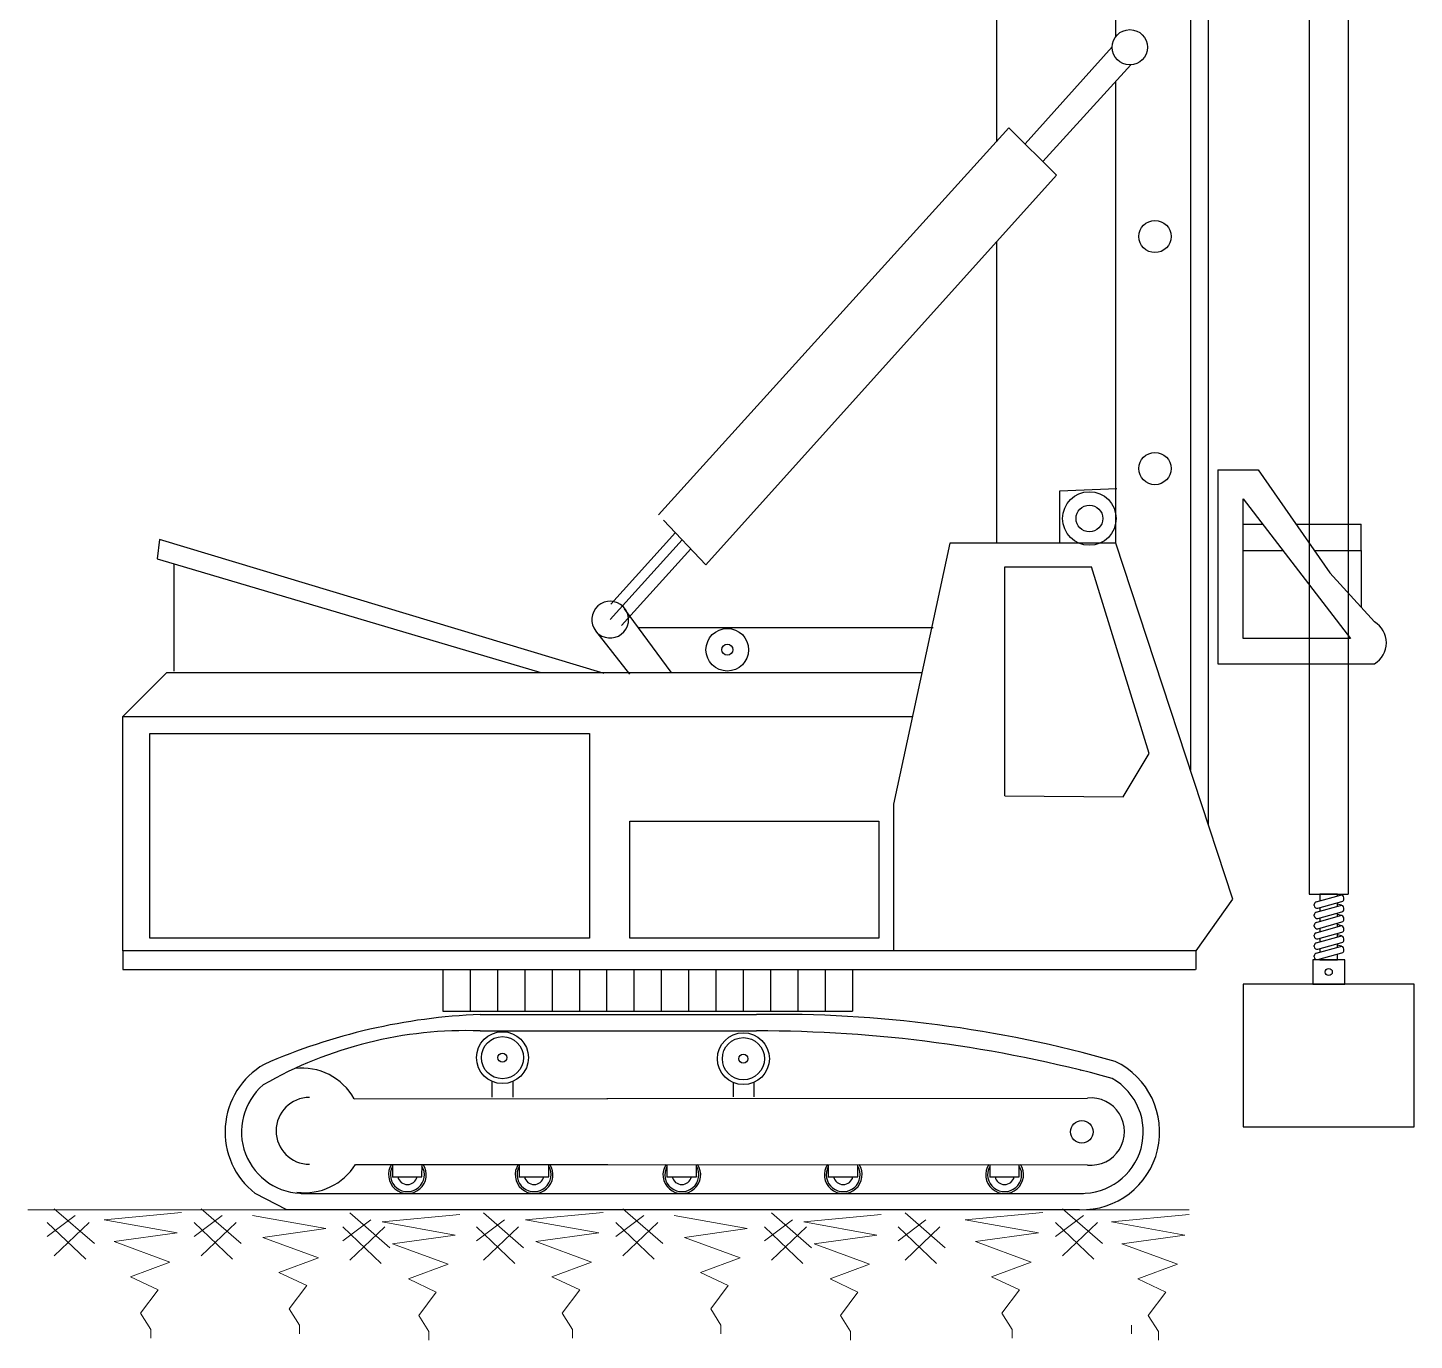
# Model space of a CAD drawing. Header units: millimetres. Extents: x -346728 to 1320345, y -537202 to -385966.
# Drawn here: x 1081457 to 1090381, y -522174 to -513726 of the extents above; entities that cross this region are included whole.
import ezdxf

# ---------------------------------------------------------------- set-up
doc = ezdxf.new("R2010")
doc.units = ezdxf.units.MM
doc.header["$LTSCALE"] = 100
doc.layers.add('9', color=9, linetype='Continuous')
doc.layers.add('LAYER2', color=6, linetype='Continuous')
doc.layers.add('NET-MANH', color=153, linetype='Continuous', lineweight=15)

msp = doc.modelspace()

# ---------------------------------------------------------------- linework, layer by layer
at = {"layer": '9'}
for p, q in [((1087691.2, -504566.5, -881.1), (1087691.2, -514459.2, -881.1)), ((1088459.8, -513783.2, -881.1), (1088459.8, -504710.2, -881.1)), ((1088941, -504710.2, -881.1), (1088941, -518505.5, -881.1)), ((1089055.2, -504710.2, -881.1), (1089055.2, -518852.3, -881.1)), ((1089705.8, -508329, -881.1), (1089705.8, -519302.9, -881.1)), ((1089955.5, -508326.2, -881.1), (1089955.5, -519302.9, -881.1)), ((1087876.1, -514472.6, -881.1), (1088437.2, -513848.7, -881.1)), ((1088556.5, -513964.3, -881.1), (1087990.7, -514587, -881.1)), ((1088459.8, -517043.9, -881.1), (1088459.8, -514070.7, -881.1)), ((1087772.7, -514369.3, -881.1), (1085515.6, -516860.8, -881.1)), ((1088078.1, -514674.4, -881.1), (1087772.7, -514369.3, -881.1)), ((1085821, -517182.8, -881.1), (1088078.1, -514674.4, -881.1)), ((1087691.2, -515104.4, -881.1), (1087691.2, -517043.9, -881.1)), ((1089116.6, -516572.3, -881.1), (1089375.9, -516572.3, -881.1)), ((1089116.6, -516572.3, -881.1), (1089116.6, -517819.2, -881.1)), ((1089375.9, -516572.3, -881.1), (1089836.9, -517234.1, -881.1)), ((1088465.8, -516693.1, -881.1), (1088098.7, -516709.1, -881.1)), ((1088098.7, -516709.1, -881.1), (1088098.7, -517043.9, -881.1)), ((1089279.9, -516758.4, -881.1), (1089971.4, -517656.2, -881.1)), ((1089279.9, -517656.2, -881.1), (1089279.9, -516758.4, -881.1)), ((1085549.5, -516894.6, -881.1), (1085821, -517182.8, -881.1)), ((1085210.1, -517437, -881.1), (1085625.4, -516975.2, -881.1)), ((1089279.9, -516922.1, -881.1), (1089406, -516922.1, -881.1)), ((1089619.6, -516922.1, -881.1), (1090038.6, -516922.1, -881.1)), ((1090038.6, -517090.3, -881.1), (1090038.6, -516922.1, -881.1)), ((1082305.8, -517018.9, -881.1), (1082290.1, -517144.5, -881.1)), ((1085166, -517882.1, -881.1), (1082305.8, -517018.9, -881.1)), ((1085205.7, -517535.7, -881.1), (1085669.3, -517021.8, -881.1)), ((1085724.9, -517080.7, -881.1), (1085278, -517572.6, -881.1)), ((1087391.2, -517043.9, -881.1), (1087029.7, -518723.2, -881.1)), ((1088459.8, -517043.9, -881.1), (1087391.2, -517043.9, -881.1)), ((1089214.2, -519335.3, -881.1), (1088459.8, -517043.9, -881.1)), ((1089279.9, -517090.3, -881.1), (1089535.5, -517090.3, -881.1)), ((1089736.7, -517090.3, -881.1), (1090038.6, -517090.3, -881.1)), ((1090038.6, -517090.3, -881.1), (1090038.6, -517455.7, -881.1)), ((1082290.1, -517144.5, -881.1), (1082400.1, -517175.8, -881.1)), ((1082400.1, -517175.8, -881.1), (1084758.4, -517875.7, -881.1)), ((1087746.5, -518668.9, -881.1), (1087746.5, -517194.8, -881.1)), ((1087746.5, -517194.8, -881.1), (1088302.7, -517194.8, -881.1)), ((1088674.7, -518397.2, -881.1), (1088302.7, -517194.8, -881.1)), ((1089836.9, -517234.1, -881.1), (1090125, -517550.6, -881.1)), ((1085296.7, -517465.1, -881.1), (1085595.8, -517874.2, -881.1)), ((1085332.1, -517887.7, -881.1), (1085112.7, -517608.8, -881.1)), ((1085385, -517585.9, -881.1), (1085943.7, -517585.9, -881.1)), ((1085943.7, -517585.9, -881.1), (1087284.6, -517585.9, -881.1)), ((1089971.4, -517656.2, -881.1), (1089279.9, -517656.2, -881.1)), ((1082067.7, -518158.2, -881.1), (1082352.9, -517875.7, -881.1)), ((1082352.9, -517875.7, -881.1), (1087212.2, -517875.7, -881.1)), ((1089116.6, -517819.2, -881.1), (1090125, -517819.2, -881.1)), ((1082067.7, -518158.2, -881.1), (1087151.3, -518158.2, -881.1)), ((1082067.7, -519668.1, -881.1), (1082067.7, -518158.2, -881.1)), ((1088507, -518676.1, -881.1), (1088674.7, -518397.2, -881.1)), ((1087746.5, -518668.9, -881.1), (1088507, -518676.1, -881.1)), ((1087029.7, -518723.2, -881.1), (1087029.7, -519668.1, -881.1)), ((1089705.8, -519302.9, -881.1), (1089955.5, -519302.9, -881.1)), ((1089750.7, -519352.4, -881.1), (1089906.3, -519309, -881.1)), ((1089928.5, -519332.6, -881.1), (1089928.5, -519325.9, -881.1)), ((1088978.2, -519668.1, -881.1), (1089214.2, -519335.3, -881.1)), ((1089738, -519375.9, -881.1), (1089738, -519369.2, -881.1)), ((1089750.7, -519418.5, -881.1), (1089906.3, -519375.1, -881.1)), ((1089760.1, -519392.7, -881.1), (1089915.7, -519349.4, -881.1)), ((1089760.1, -519458.8, -881.1), (1089915.7, -519415.5, -881.1)), ((1089912.2, -519373.5, -881.1), (1089887.9, -519366.7, -881.1)), ((1089928.5, -519398.7, -881.1), (1089928.5, -519392, -881.1)), ((1089738, -519442, -881.1), (1089738, -519435.3, -881.1)), ((1089738, -519508.1, -881.1), (1089738, -519501.4, -881.1)), ((1089750.7, -519484.6, -881.1), (1089906.3, -519441.2, -881.1)), ((1089760.1, -519524.9, -881.1), (1089915.7, -519481.6, -881.1)), ((1089912.2, -519439.6, -881.1), (1089887.9, -519432.8, -881.1)), ((1089912.2, -519505.7, -881.1), (1089887.9, -519499, -881.1)), ((1089928.5, -519464.8, -881.1), (1089928.5, -519458.1, -881.1)), ((1089738, -519574.2, -881.1), (1089738, -519567.5, -881.1)), ((1089750.7, -519550.7, -881.1), (1089906.3, -519507.3, -881.1)), ((1089750.7, -519616.8, -881.1), (1089906.3, -519573.5, -881.1)), ((1089760.1, -519591, -881.1), (1089915.7, -519547.7, -881.1)), ((1089912.2, -519571.8, -881.1), (1089887.9, -519565.1, -881.1)), ((1089928.5, -519530.9, -881.1), (1089928.5, -519524.2, -881.1)), ((1089928.5, -519597, -881.1), (1089928.5, -519590.3, -881.1)), ((1089738, -519640.3, -881.1), (1089738, -519633.6, -881.1)), ((1089750.7, -519682.9, -881.1), (1089906.3, -519639.6, -881.1)), ((1089760.1, -519657.1, -881.1), (1089915.7, -519613.8, -881.1)), ((1089760.1, -519723.2, -881.1), (1089915.7, -519679.9, -881.1)), ((1089912.2, -519637.9, -881.1), (1089887.9, -519631.2, -881.1)), ((1089928.5, -519663.1, -881.1), (1089928.5, -519656.4, -881.1)), ((1089738, -519706.4, -881.1), (1089738, -519699.7, -881.1)), ((1089773.3, -519725.1, -881.1), (1089887.9, -519725.1, -881.1)), ((1082067.7, -519788, -881.1), (1088798.3, -519788, -881.1)), ((1084128.1, -519791.2, -881.1), (1084128.1, -520056.9, -881.1)), ((1084303.9, -519791.2, -881.1), (1084303.9, -520056.9, -881.1)), ((1084479.7, -519791.2, -881.1), (1084479.7, -520056.9, -881.1)), ((1084655.5, -519791.2, -881.1), (1084655.5, -520056.9, -881.1)), ((1084831.3, -519791.2, -881.1), (1084831.3, -520056.9, -881.1)), ((1085007.1, -519791.2, -881.1), (1085007.1, -520056.9, -881.1)), ((1085182.9, -519791.2, -881.1), (1085182.9, -520056.9, -881.1)), ((1085358.7, -519791.2, -881.1), (1085358.7, -520056.9, -881.1)), ((1085534.5, -519791.2, -881.1), (1085534.5, -520056.9, -881.1)), ((1085710.3, -519791.2, -881.1), (1085710.3, -520056.9, -881.1)), ((1085886.2, -519791.2, -881.1), (1085886.2, -520056.9, -881.1)), ((1086062, -519791.2, -881.1), (1086062, -520056.9, -881.1)), ((1086237.8, -519791.2, -881.1), (1086237.8, -520056.9, -881.1)), ((1086413.6, -519791.2, -881.1), (1086413.6, -520056.9, -881.1)), ((1086589.4, -519791.2, -881.1), (1086589.4, -520056.9, -881.1)), ((1086765.2, -519791.2, -881.1), (1086765.2, -520056.9, -881.1)), ((1088798.3, -519788, -881.1), (1088973.1, -519788, -881.1)), ((1084128.1, -520056.9, -881.1), (1084303.9, -520056.9, -881.1)), ((1084303.9, -520056.9, -881.1), (1084479.7, -520056.9, -881.1)), ((1084368.8, -520077.6, -881.1), (1085190.4, -520077.6, -881.1)), ((1084479.7, -520056.9, -881.1), (1084655.5, -520056.9, -881.1)), ((1084655.5, -520056.9, -881.1), (1084831.3, -520056.9, -881.1)), ((1084831.3, -520056.9, -881.1), (1085007.1, -520056.9, -881.1)), ((1085007.1, -520056.9, -881.1), (1085182.9, -520056.9, -881.1)), ((1085182.9, -520056.9, -881.1), (1085358.7, -520056.9, -881.1)), ((1085183.3, -520077.6, -881.1), (1086148.3, -520077.6, -881.1)), ((1085358.7, -520056.9, -881.1), (1085534.5, -520056.9, -881.1)), ((1085534.5, -520056.9, -881.1), (1085710.3, -520056.9, -881.1)), ((1085710.3, -520056.9, -881.1), (1085886.2, -520056.9, -881.1)), ((1085886.2, -520056.9, -881.1), (1086062, -520056.9, -881.1)), ((1086062, -520056.9, -881.1), (1086237.8, -520056.9, -881.1)), ((1086237.8, -520056.9, -881.1), (1086413.6, -520056.9, -881.1)), ((1086413.6, -520056.9, -881.1), (1086589.4, -520056.9, -881.1)), ((1086589.4, -520056.9, -881.1), (1086765.2, -520056.9, -881.1)), ((1084368.8, -520183, -881.1), (1085190.4, -520183, -881.1)), ((1085183.3, -520183, -881.1), (1086148.3, -520183, -881.1)), ((1084446.3, -520609.4, -881.1), (1084446.3, -520508.6, -881.1)), ((1084580.1, -520507.7, -881.1), (1084580.1, -520609.3, -881.1)), ((1085997.3, -520515.5, -881.1), (1085997.3, -520608.3, -881.1)), ((1086131, -520514.6, -881.1), (1086131, -520608.3, -881.1)), ((1083557.9, -520619.5, -881.1), (1085190.4, -520618.4, -881.1)), ((1085183.3, -520617.7, -881.1), (1088277.9, -520615.6, -881.1)), ((1083566.9, -521042.3, -881.1), (1085190.4, -521043.4, -881.1)), ((1083772.2, -521041.9, -881.1), (1083772.2, -521043.9, -881.1)), ((1083804.4, -521043.9, -881.1), (1083804.3, -521124.3, -881.1)), ((1083994.3, -521122.4, -881.1), (1083994.4, -521042.1, -881.1)), ((1084587.9, -521041.9, -881.1), (1084587.9, -521043.9, -881.1)), ((1084620.1, -521043.9, -881.1), (1084620, -521124.3, -881.1)), ((1084810, -521122.4, -881.1), (1084810.1, -521042.1, -881.1)), ((1085183.3, -521044, -881.1), (1088277.9, -521046.1, -881.1)), ((1085538.6, -521041.9, -881.1), (1085538.6, -521043.9, -881.1)), ((1085570.8, -521043.9, -881.1), (1085570.8, -521124.3, -881.1)), ((1085760.8, -521122.4, -881.1), (1085760.8, -521042.1, -881.1)), ((1086577.6, -521041.9, -881.1), (1086577.6, -521043.9, -881.1)), ((1086609.8, -521043.9, -881.1), (1086609.7, -521124.3, -881.1)), ((1086799.7, -521122.4, -881.1), (1086799.8, -521042.1, -881.1)), ((1087616.5, -521041.9, -881.1), (1087616.5, -521043.9, -881.1)), ((1087648.7, -521043.9, -881.1), (1087648.6, -521124.3, -881.1)), ((1087838.6, -521122.4, -881.1), (1087838.7, -521042.1, -881.1)), ((1083804.3, -521122.4, -881.1), (1083994.3, -521122.4, -881.1)), ((1084620, -521122.4, -881.1), (1084810, -521122.4, -881.1)), ((1085570.8, -521122.4, -881.1), (1085760.8, -521122.4, -881.1)), ((1086609.7, -521122.4, -881.1), (1086799.7, -521122.4, -881.1)), ((1087648.6, -521122.4, -881.1), (1087838.6, -521122.4, -881.1)), ((1083123.9, -521334.2, -881.1), (1082920.5, -521228.8, -881.1)), ((1083217.5, -521228.8, -881.1), (1085190.4, -521228.8, -881.1)), ((1085183.3, -521228.8, -881.1), (1088252, -521228.8, -881.1))]:
    msp.add_line(p, q, dxfattribs=at)
at = {"layer": '9', "elevation": -881.1}
for points in [[(1082400.1, -517866.4), (1082400.1, -517175.8)], [(1089887.9, -519314.2), (1089887.9, -519302.9), (1089773.3, -519302.9), (1089773.3, -519346.1)], [(1089773.3, -519389), (1089773.3, -519412.2)], [(1089887.9, -519380.3), (1089887.9, -519357.1)], [(1089773.3, -519455.2), (1089773.3, -519478.3)], [(1089887.9, -519446.4), (1089887.9, -519423.2)], [(1089887.9, -519512.5), (1089887.9, -519489.3)], [(1089773.3, -519521.3), (1089773.3, -519544.4)], [(1089773.3, -519587.4), (1089773.3, -519610.5)], [(1089887.9, -519578.6), (1089887.9, -519555.5)], [(1088978.2, -519788), (1088978.2, -519668.1), (1082067.7, -519668.1), (1082067.7, -519788)], [(1089773.3, -519653.5), (1089773.3, -519676.6)], [(1089887.9, -519644.7), (1089887.9, -519621.6)], [(1089773.3, -519719.6), (1089773.3, -519725.1)], [(1089887.9, -519725.1), (1089887.9, -519687.7)]]:
    msp.add_lwpolyline(points, dxfattribs=at)
for points in [[(1082242.9, -518268), (1085071.7, -518268), (1085071.7, -519586.4), (1082242.9, -519586.4)], [(1085332.5, -518833), (1086935.4, -518833), (1086935.4, -519586.4), (1085332.5, -519586.4)], [(1089727.9, -519883), (1089933.4, -519883), (1089933.4, -519725.1), (1089727.9, -519725.1)], [(1089280, -520800.8), (1090381.3, -520800.8), (1090381.3, -519883), (1089280, -519883)]]:
    msp.add_lwpolyline(points, close=True, dxfattribs=at)
at = {"layer": '9'}
for centre, radius in [((1088550.5, -513851.2, -881.1), 113.3), ((1088712.4, -515069.7, -881.1), 103.7), ((1088712.4, -516563.3, -881.1), 103.7), ((1088290.2, -516884.5, -881.1), 172.5), ((1088290.2, -516884.5, -881.1), 85.9), ((1085959.6, -517729.4, -881.1), 137.2), ((1085959.6, -517729.4, -881.1), 35.7), ((1089830.6, -519804, -881.1), 23), ((1084512.2, -520355.2, -881.1), 167), ((1084512.2, -520355.2, -881.1), 135.5), ((1086063.1, -520362, -881.1), 167), ((1086063.1, -520362, -881.1), 135.5), ((1084512.2, -520355.2, -881.1), 29.3), ((1086063.1, -520362, -881.1), 29.3), ((1088241.1, -520832.9, -881.1), 72.3)]:
    msp.add_circle(centre, radius, dxfattribs=at)
for centre, radius, start, end in [((1085205.7, -517535.7, -881.1), 118.3, 231.87937, 218.19408), ((1090046.1, -517684.9, -881.1), 155.8, 300.44532, 59.55468), ((1089911, -519325.9, -881.1), 17.5, 0, 105.55803), ((1089755.4, -519369.2, -881.1), 17.5, 105.55803, 180), ((1089755.4, -519375.9, -881.1), 17.5, 180, 285.55803), ((1089911, -519392, -881.1), 17.5, 0, 105.55803), ((1089911, -519332.6, -881.1), 17.5, 285.55803, 0), ((1089911, -519398.7, -881.1), 17.5, 285.55803, 0), ((1089755.4, -519435.3, -881.1), 17.5, 105.55803, 180), ((1089755.4, -519442, -881.1), 17.5, 180, 285.55803), ((1089755.4, -519501.4, -881.1), 17.5, 105.55803, 180), ((1089911, -519458.1, -881.1), 17.5, 0, 105.55803), ((1089911, -519524.2, -881.1), 17.5, 0, 105.55803), ((1089911, -519464.8, -881.1), 17.5, 285.55803, 0), ((1089755.4, -519508.1, -881.1), 17.5, 180, 285.55803), ((1089755.4, -519567.5, -881.1), 17.5, 105.55803, 180), ((1089755.4, -519574.2, -881.1), 17.5, 180, 285.55803), ((1089911, -519590.3, -881.1), 17.5, 0, 105.55803), ((1089911, -519530.9, -881.1), 17.5, 285.55803, 0), ((1089755.4, -519633.6, -881.1), 17.5, 105.55803, 180), ((1089755.4, -519640.3, -881.1), 17.5, 180, 285.55803), ((1089755.4, -519699.7, -881.1), 17.5, 105.55803, 180), ((1089911, -519656.4, -881.1), 17.5, 0, 105.55803), ((1089911, -519597, -881.1), 17.5, 285.55803, 0), ((1089911, -519663.1, -881.1), 17.5, 285.55803, 0), ((1089755.4, -519706.4, -881.1), 17.5, 180, 285.55803), ((1084520.6, -523910.8, -881.1), 3836.2, 92.26919, 113.71568), ((1086278.4, -528050, -881.1), 7973.5, 74.15542, 90.93492), ((1084277.7, -522794.6, -881.1), 2613.2, 88.00297, 119.97672), ((1086159.9, -528818.1, -881.1), 8635.1, 74.71016, 90.07712), ((1083228.4, -520832.9, -881.1), 501.5, 119.98809, 232.12766), ((1088241.1, -520832.9, -881.1), 501.5, 268.4291, 64.70847), ((1083220.8, -520808.6, -881.1), 386.6, 29.29299, 96.63416), ((1088241.1, -520832.9, -881.1), 396, 90.42423, 91.2293), ((1083228.4, -520832.9, -881.1), 396, 130.33872, 271.5709), ((1088241.1, -520832.9, -881.1), 396, 268.4291, 60.35926), ((1083270.5, -520826.3, -881.1), 215.4, 90, 270), ((1088299.7, -520830.9, -881.1), 216.4, 264.19927, 95.80073), ((1083238.9, -520837.8, -881.1), 386.6, 262.46764, 328.12574), ((1083900.3, -521108.5, -881.1), 121.6, 146.82374, 33.09895), ((1083900.3, -521108.5, -881.1), 109.3, 151.33314, 30.65948), ((1084716, -521108.5, -881.1), 121.6, 146.82374, 33.09895), ((1084716, -521108.5, -881.1), 109.3, 151.33314, 30.65948), ((1085666.8, -521108.5, -881.1), 121.6, 146.82374, 33.09895), ((1085666.8, -521108.5, -881.1), 109.3, 151.33314, 30.65948), ((1086705.7, -521108.5, -881.1), 121.6, 146.82374, 33.09895), ((1086705.7, -521108.5, -881.1), 109.3, 151.33314, 30.65948), ((1087744.6, -521108.5, -881.1), 121.6, 146.82374, 33.09895), ((1087744.6, -521108.5, -881.1), 109.3, 151.33314, 30.65948), ((1083900.3, -521108.5, -881.1), 63.5, 192.60232, 347.39768), ((1084716, -521108.5, -881.1), 63.5, 192.60232, 347.39768), ((1085666.8, -521108.5, -881.1), 63.5, 192.60232, 347.39768), ((1086705.7, -521108.5, -881.1), 63.5, 192.60232, 347.39768), ((1087744.6, -521108.5, -881.1), 63.5, 192.60232, 347.39768)]:
    msp.add_arc(centre, radius, start, end, dxfattribs=at)
at = {"layer": 'LAYER2', "color": 2}
msp.add_line((1088227.3, -521334.2, -881.1), (1083123.9, -521334.2, -881.1), dxfattribs=at)
at = {"layer": 'NET-MANH'}
for p, q in [((1081456.6, -521334.2, -881.1), (1088932.1, -521334.2, -881.1)), ((1081762.3, -521372.2, -881.1), (1081582.6, -521506.8, -881.1)), ((1081885.8, -521551.7, -881.1), (1081627.5, -521327.3, -881.1)), ((1082447, -521351.3, -881.1), (1081947.9, -521398.3, -881.1)), ((1082707.9, -521372.2, -881.1), (1082528.2, -521506.8, -881.1)), ((1082831.4, -521551.7, -881.1), (1082573.1, -521327.3, -881.1)), ((1082903.9, -521370.6, -881.1), (1083374.7, -521455.3, -881.1)), ((1083788.3, -521579.4, -881.1), (1083530, -521355, -881.1)), ((1084237.1, -521365.1, -881.1), (1083738, -521412.2, -881.1)), ((1084648.2, -521579.4, -881.1), (1084389.9, -521355, -881.1)), ((1085160.6, -521351.3, -881.1), (1084661.6, -521398.3, -881.1)), ((1085421.5, -521372.2, -881.1), (1085241.8, -521506.8, -881.1)), ((1085545.1, -521551.7, -881.1), (1085286.7, -521327.3, -881.1)), ((1085617.5, -521370.6, -881.1), (1086088.4, -521455.3, -881.1)), ((1086502, -521579.4, -881.1), (1086243.7, -521355, -881.1)), ((1086950.8, -521365.1, -881.1), (1086451.7, -521412.2, -881.1)), ((1086524.7, -521335.9, -881.1), (1086524.7, -521335, -881.1)), ((1087361.8, -521579.4, -881.1), (1087103.5, -521355, -881.1)), ((1087990.7, -521351.3, -881.1), (1087491.6, -521398.3, -881.1)), ((1088251.6, -521372.2, -881.1), (1088071.9, -521506.8, -881.1)), ((1088375.1, -521551.7, -881.1), (1088116.8, -521327.3, -881.1)), ((1088932.1, -521365.1, -881.1), (1088433.1, -521412.2, -881.1)), ((1081829.7, -521652.7, -881.1), (1081582.6, -521417.1, -881.1)), ((1081852.1, -521417.1, -881.1), (1081627.5, -521630.3, -881.1)), ((1081947.9, -521398.3, -881.1), (1082418.7, -521483, -881.1)), ((1082775.2, -521652.7, -881.1), (1082528.2, -521417.1, -881.1)), ((1082797.7, -521417.1, -881.1), (1082573.1, -521630.3, -881.1)), ((1083374.7, -521455.3, -881.1), (1082969.8, -521511.8, -881.1)), ((1083664.8, -521399.9, -881.1), (1083485.1, -521534.5, -881.1)), ((1083732.2, -521680.4, -881.1), (1083485.1, -521444.7, -881.1)), ((1083754.6, -521444.7, -881.1), (1083530, -521658, -881.1)), ((1083738, -521412.2, -881.1), (1084208.9, -521496.9, -881.1)), ((1084524.6, -521399.9, -881.1), (1084344.9, -521534.5, -881.1)), ((1084592, -521680.4, -881.1), (1084344.9, -521444.7, -881.1)), ((1084614.5, -521444.7, -881.1), (1084389.9, -521658, -881.1)), ((1084661.6, -521398.3, -881.1), (1085132.4, -521483, -881.1)), ((1085488.9, -521652.7, -881.1), (1085241.8, -521417.1, -881.1)), ((1085511.4, -521417.1, -881.1), (1085286.7, -521630.3, -881.1)), ((1086088.4, -521455.3, -881.1), (1085683.4, -521511.8, -881.1)), ((1086378.4, -521399.9, -881.1), (1086198.7, -521534.5, -881.1)), ((1086445.8, -521680.4, -881.1), (1086198.7, -521444.7, -881.1)), ((1086468.3, -521444.7, -881.1), (1086243.7, -521658, -881.1)), ((1086451.7, -521412.2, -881.1), (1086922.5, -521496.9, -881.1)), ((1087238.3, -521399.9, -881.1), (1087058.6, -521534.5, -881.1)), ((1087305.7, -521680.4, -881.1), (1087058.6, -521444.7, -881.1)), ((1087328.1, -521444.7, -881.1), (1087103.5, -521658, -881.1)), ((1087491.6, -521398.3, -881.1), (1087962.4, -521483, -881.1)), ((1088318.9, -521652.7, -881.1), (1088071.9, -521417.1, -881.1)), ((1088341.4, -521417.1, -881.1), (1088116.8, -521630.3, -881.1)), ((1088433.1, -521412.2, -881.1), (1088903.9, -521496.9, -881.1)), ((1082418.7, -521483, -881.1), (1082013.8, -521539.5, -881.1)), ((1082013.8, -521539.5, -881.1), (1082371.7, -521671.2, -881.1)), ((1082969.8, -521511.8, -881.1), (1083327.6, -521643.5, -881.1)), ((1084208.9, -521496.9, -881.1), (1083803.9, -521553.3, -881.1)), ((1083803.9, -521553.3, -881.1), (1084161.8, -521685.1, -881.1)), ((1085132.4, -521483, -881.1), (1084727.5, -521539.5, -881.1)), ((1084727.5, -521539.5, -881.1), (1085085.3, -521671.2, -881.1)), ((1085683.4, -521511.8, -881.1), (1086041.3, -521643.5, -881.1)), ((1086922.5, -521496.9, -881.1), (1086517.6, -521553.3, -881.1)), ((1086517.6, -521553.3, -881.1), (1086875.4, -521685.1, -881.1)), ((1087962.4, -521483, -881.1), (1087557.5, -521539.5, -881.1)), ((1087557.5, -521539.5, -881.1), (1087915.4, -521671.2, -881.1)), ((1088903.9, -521496.9, -881.1), (1088499, -521553.3, -881.1)), ((1088499, -521553.3, -881.1), (1088856.8, -521685.1, -881.1)), ((1083327.6, -521643.5, -881.1), (1083073.4, -521737.6, -881.1)), ((1086041.3, -521643.5, -881.1), (1085787, -521737.6, -881.1)), ((1082371.7, -521671.2, -881.1), (1082117.4, -521765.3, -881.1)), ((1083073.4, -521737.6, -881.1), (1083252.3, -521822.3, -881.1)), ((1084161.8, -521685.1, -881.1), (1083907.5, -521779.2, -881.1)), ((1085085.3, -521671.2, -881.1), (1084831.1, -521765.3, -881.1)), ((1085787, -521737.6, -881.1), (1085965.9, -521822.3, -881.1)), ((1086875.4, -521685.1, -881.1), (1086621.2, -521779.2, -881.1)), ((1087915.4, -521671.2, -881.1), (1087661.1, -521765.3, -881.1)), ((1088856.8, -521685.1, -881.1), (1088602.6, -521779.2, -881.1)), ((1082117.4, -521765.3, -881.1), (1082296.3, -521850, -881.1)), ((1083252.3, -521822.3, -881.1), (1083139.3, -521972.9, -881.1)), ((1083907.5, -521779.2, -881.1), (1084086.4, -521863.9, -881.1)), ((1084831.1, -521765.3, -881.1), (1085010, -521850, -881.1)), ((1085965.9, -521822.3, -881.1), (1085852.9, -521972.9, -881.1)), ((1086621.2, -521779.2, -881.1), (1086800.1, -521863.9, -881.1)), ((1087661.1, -521765.3, -881.1), (1087840, -521850, -881.1)), ((1088602.6, -521779.2, -881.1), (1088781.5, -521863.9, -881.1)), ((1082296.3, -521850, -881.1), (1082183.3, -522000.6, -881.1)), ((1084086.4, -521863.9, -881.1), (1083973.4, -522014.4, -881.1)), ((1085010, -521850, -881.1), (1084897, -522000.6, -881.1)), ((1086800.1, -521863.9, -881.1), (1086687.1, -522014.4, -881.1)), ((1087840, -521850, -881.1), (1087727, -522000.6, -881.1)), ((1088781.5, -521863.9, -881.1), (1088668.5, -522014.4, -881.1)), ((1082183.3, -522000.6, -881.1), (1082249.2, -522104.1, -881.1)), ((1083139.3, -521972.9, -881.1), (1083205.2, -522076.4, -881.1)), ((1084897, -522000.6, -881.1), (1084962.9, -522104.1, -881.1)), ((1085852.9, -521972.9, -881.1), (1085918.9, -522076.4, -881.1)), ((1087727, -522000.6, -881.1), (1087792.9, -522104.1, -881.1)), ((1083205.2, -522076.4, -881.1), (1083205.2, -522132.9, -881.1)), ((1083973.4, -522014.4, -881.1), (1084039.4, -522117.9, -881.1)), ((1085918.9, -522076.4, -881.1), (1085918.9, -522132.9, -881.1)), ((1086687.1, -522014.4, -881.1), (1086753, -522117.9, -881.1)), ((1088561, -522076.4, -881.1), (1088561, -522132.9, -881.1)), ((1088668.5, -522014.4, -881.1), (1088734.4, -522117.9, -881.1)), ((1082249.2, -522104.1, -881.1), (1082249.2, -522160.6, -881.1)), ((1084039.4, -522117.9, -881.1), (1084039.4, -522174.4, -881.1)), ((1084962.9, -522104.1, -881.1), (1084962.9, -522160.6, -881.1)), ((1086753, -522117.9, -881.1), (1086753, -522174.4, -881.1)), ((1087792.9, -522104.1, -881.1), (1087792.9, -522160.6, -881.1)), ((1088734.4, -522117.9, -881.1), (1088734.4, -522174.4, -881.1))]:
    msp.add_line(p, q, dxfattribs=at)

doc.saveas('drawing.dxf')
